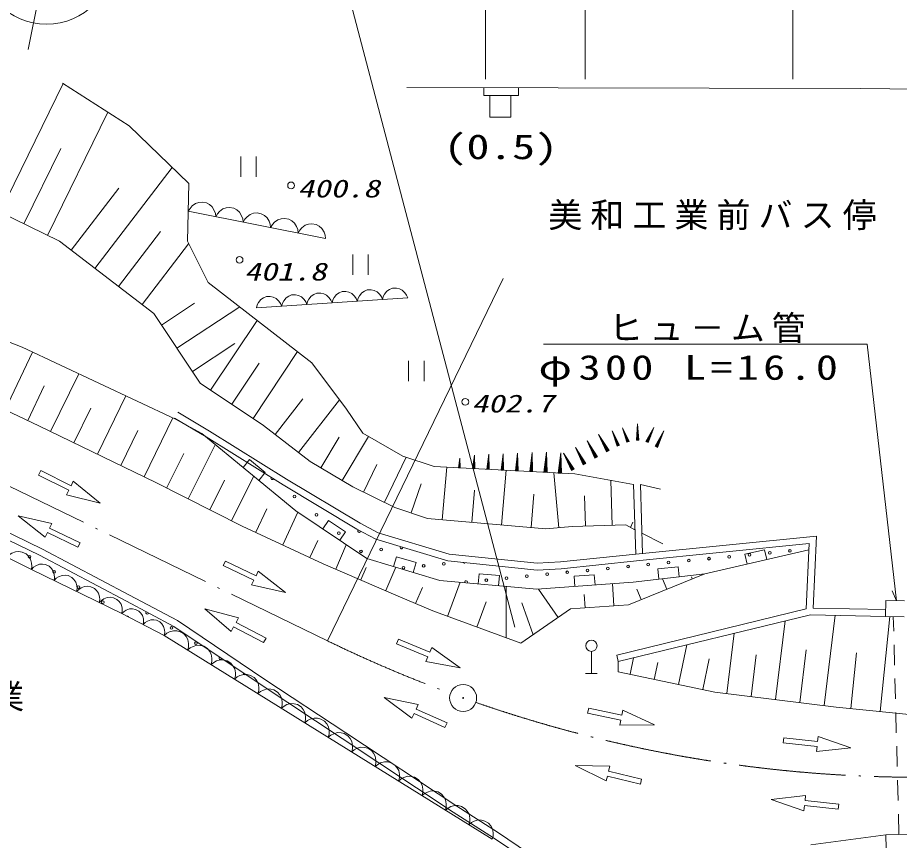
# Model space of a CAD drawing. Units: millimetres, scale not verified. Extents: x -24973 to 615027, y -198662 to 161338.
# Drawn here: x 163498 to 228540, y 39140 to 99858 of the extents above; entities that cross this region are included whole.
import ezdxf
from ezdxf.enums import TextEntityAlignment as Align

# ---------------------------------------------------------------- set-up
doc = ezdxf.new("R2010")
doc.units = ezdxf.units.MM
doc.header["$LTSCALE"] = 1000
doc.linetypes.add('USER1', pattern=[10, 7.868852, -0.983607, 0.163934, -0.983607])
doc.linetypes.add('USER3', pattern=[2.5, 1.5, -1])
for name, color, linetype, lineweight in [('S-BGD', 1, 'Continuous', 13), ('S-BGD-CRST', 4, 'Continuous', 13), ('S-BGD-HTXT', 6, 'Continuous', 13), ('S-BMK', 3, 'USER1', 13)]:
    doc.layers.add(name, color=color, linetype=linetype, lineweight=lineweight)
doc.styles.add('ＭＳ ゴシック', font='')
doc.styles.get('ＭＳ ゴシック').set_extended_font_data('MS Gothic')

# ---------------------------------------------------------------- blocks, each defined once
blk = doc.blocks.new('BUHIN1')
at = {"layer": 'S-BGD'}
blk.add_circle((0, 0), 30, dxfattribs=at)
at = {"layer": 'S-BMK', "linetype": 'Continuous'}
blk.add_circle((0, 0), 995, dxfattribs=at)
blk = doc.blocks.new('BUHIN39')
at = {"layer": 'S-BGD'}
blk.add_lwpolyline([(1012, -200), (982, 47), (900, 269), (747, 531), (548, 696), (325, 819), (11, 881), (-241, 853), (-488, 775), (-730, 592), (-885, 417), (-1012, 200)], dxfattribs=at)
blk = doc.blocks.new('BUHIN40')
at = {"layer": 'S-BGD'}
blk.add_lwpolyline([(930, 61), (846, 271), (723, 445), (528, 637), (316, 736), (93, 791), (-196, 772), (-410, 688), (-607, 563), (-775, 346), (-870, 158), (-930, -61)], dxfattribs=at)
blk = doc.blocks.new('BUHIN52')
at = {"layer": 'S-BGD'}
blk.add_lwpolyline([(864, -537), (923, -298), (924, -65), (874, 230), (748, 452), (585, 643), (317, 809), (74, 871), (-181, 885), (-467, 800), (-672, 693), (-864, 537)], dxfattribs=at)
blk = doc.blocks.new('BUHIN53')
at = {"layer": 'S-BGD'}
blk.add_lwpolyline([(781, -402), (815, -192), (800, 9), (736, 259), (612, 441), (458, 594), (216, 718), (3, 754), (-217, 749), (-458, 655), (-626, 549), (-781, 402)], dxfattribs=at)
blk = doc.blocks.new('BUHIN54')
at = {"layer": 'S-BGD'}
blk.add_lwpolyline([(834, -408), (865, -185), (845, 26), (772, 289), (637, 479), (472, 637), (213, 764), (-13, 797), (-246, 787), (-498, 683), (-674, 567), (-834, 408)], dxfattribs=at)
blk = doc.blocks.new('BUHIN55')
at = {"layer": 'S-BGD'}
blk.add_lwpolyline([(909, -448), (944, -206), (922, 25), (843, 313), (697, 520), (517, 694), (236, 833), (-11, 870), (-265, 860), (-541, 747), (-733, 621), (-909, 448)], dxfattribs=at)
blk = doc.blocks.new('BUHIN115')
at = {"layer": 'S-BGD'}
for p, q in [((-578, 750), (-578, -750)), ((574, -750), (574, 750))]:
    blk.add_line(p, q, dxfattribs=at)
blk = doc.blocks.new('BUHIN169')
at = {"layer": 'S-BGD'}
for p, q in [((325, -592), (-271, 494)), ((-142, 201), (300, -606)), ((-93, 228), (349, -579)), ((282, -616), (-3, -97)), ((374, -565), (89, -47)), ((123, -392), (254, -631)), ((267, -313), (398, -552))]:
    blk.add_line(p, q, dxfattribs=at)
blk.add_lwpolyline([(432, -562), (-337, 614), (241, -666)], close=True, dxfattribs=at)
blk = doc.blocks.new('BUHIN170')
at = {"layer": 'S-BGD'}
for p, q in [((-17, 264), (-67, -721)), ((-37, -723), (31, 603)), ((43, 261), (-7, -724)), ((-108, -426), (-123, -718)), ((-89, -720), (-57, -87)), ((23, -726), (55, -93)), ((68, -435), (53, -727))]:
    blk.add_line(p, q, dxfattribs=at)
blk.add_lwpolyline([(78, -755), (38, 749), (-154, -743)], close=True, dxfattribs=at)
blk = doc.blocks.new('BUHIN271')
at = {"layer": 'S-BGD'}
blk.add_circle((0, 0), 249, dxfattribs=at)

msp = doc.modelspace()

# ---------------------------------------------------------------- linework, layer by layer
at = {"layer": 'S-BGD'}
for p, q in [((164284, 97508), (166979, 111247)), ((162212, 85488), (166850, 94986)), ((166802, 95018), (171715, 91863)), ((165709, 83781), (170147, 92870)), ((171715, 91863), (176123, 87617)), ((163960, 84634), (166683, 90211)), ((156093, 88477), (166583, 83354)), ((169195, 81355), (174893, 88802)), ((167454, 82687), (170964, 87275)), ((176123, 87617), (176022, 83349)), ((186211, 83562), (176087, 85566)), ((170937, 80022), (174036, 84073)), ((166583, 83354), (173549, 78024)), ((176022, 83349), (177558, 80316)), ((172678, 78690), (176110, 83175)), ((177558, 80316), (185205, 74389)), ((174117, 77167), (176544, 78775)), ((192274, 79173), (181111, 78437)), ((163827, 75530), (156127, 78541)), ((175252, 75453), (179878, 78518)), ((173549, 78024), (176955, 72883)), ((177736, 72363), (181168, 77518)), ((175145, 70223), (163827, 75530)), ((176387, 73740), (179511, 75809)), ((162590, 70912), (164599, 75168)), ((180861, 70282), (184143, 75212)), ((179298, 71322), (181313, 74348)), ((185205, 74389), (187753, 70972)), ((156793, 73649), (165074, 69739)), ((165934, 69319), (168007, 73571)), ((176955, 72883), (181642, 69762)), ((164246, 70130), (165453, 72686)), ((169378, 67641), (171475, 71944)), ((182502, 69094), (184539, 71713)), ((184221, 67756), (187248, 71649)), ((167656, 68480), (168907, 71046)), ((187753, 70972), (188966, 69193)), ((172821, 65962), (174944, 70317)), ((175070, 70304), (177402, 68912)), ((175326, 70733), (177663, 69339)), ((165074, 69739), (173682, 65543)), ((177075, 69158), (175145, 70223)), ((181642, 69762), (185081, 67088)), ((209232, 68689), (209232, 69751)), ((171100, 66802), (172366, 69399)), ((184018, 63460), (177075, 69158)), ((177663, 69339), (183342, 65792)), ((187441, 65688), (189377, 68955)), ((188966, 69193), (191909, 67492)), ((207798, 68282), (207396, 69265)), ((207477, 69003), (207776, 68273)), ((207522, 69021), (207820, 68291)), ((208514, 68574), (208146, 69475)), ((208220, 69235), (208494, 68565)), ((208261, 69251), (208535, 68582)), ((208479, 68559), (208303, 68989)), ((208555, 68590), (208379, 69020)), ((209190, 68689), (209190, 69196)), ((209208, 69478), (209208, 68689)), ((209256, 69478), (209256, 68689)), ((209280, 68689), (209280, 69196)), ((209901, 68570), (210116, 69029)), ((210252, 69277), (209917, 68563)), ((209939, 68553), (210390, 69514)), ((210295, 69257), (209961, 68542)), ((209982, 68532), (210197, 68991)), ((210960, 68987), (210597, 68213)), ((210621, 68202), (211109, 69243)), ((211007, 68964), (210644, 68190)), ((176076, 64341), (178080, 68333)), ((177402, 68912), (183081, 65366)), ((185867, 66621), (187221, 68905)), ((207759, 68266), (207567, 68735)), ((207646, 68472), (207734, 68256)), ((207843, 68300), (207651, 68769)), ((207776, 68526), (207865, 68309)), ((208374, 68748), (208456, 68550)), ((208494, 68797), (208575, 68599)), ((209163, 68923), (209163, 68689)), ((209304, 68923), (209304, 68689)), ((209976, 68794), (209876, 68582)), ((210103, 68734), (210004, 68522)), ((210661, 68463), (210553, 68233)), ((210579, 68221), (210813, 68718)), ((210668, 68179), (210901, 68677)), ((210799, 68398), (210691, 68168)), ((174480, 65142), (175765, 67702)), ((185081, 67088), (188228, 65222)), ((190554, 64093), (192164, 67408)), ((191909, 67492), (194235, 66724)), ((196089, 67109), (196066, 66649)), ((196080, 66648), (196111, 67267)), ((196117, 67107), (196094, 66647)), ((197104, 66593), (197126, 67015)), ((197153, 67249), (197119, 66592)), ((197139, 66591), (197184, 67475)), ((197193, 67247), (197159, 66590)), ((197179, 66589), (197201, 67011)), ((198161, 66556), (198185, 67020)), ((198215, 67277), (198178, 66555)), ((198200, 66554), (198249, 67526)), ((198259, 67275), (198222, 66553)), ((198244, 66552), (198267, 67016)), ((199275, 67268), (199234, 66480)), ((199258, 66479), (199313, 67539)), ((199323, 67265), (199282, 66477)), ((200336, 67284), (200292, 66430)), ((200318, 66429), (200377, 67578)), ((200388, 67281), (200344, 66427)), ((201397, 67301), (201350, 66382)), ((201378, 66381), (201441, 67618)), ((201453, 67299), (201406, 66379)), ((165205, 66435), (165037, 66100)), ((167438, 65310), (165205, 66435)), ((189003, 64845), (189987, 66872)), ((194235, 66724), (204592, 66194)), ((194815, 62791), (195154, 66677)), ((196047, 66787), (196040, 66650)), ((196055, 66649), (196070, 66945)), ((196108, 66647), (196123, 66942)), ((196129, 66782), (196122, 66646)), ((197092, 66789), (197082, 66594)), ((197209, 66783), (197199, 66588)), ((198148, 66771), (198137, 66557)), ((198277, 66765), (198266, 66550)), ((199186, 62409), (199540, 66452)), ((199201, 66716), (199189, 66482)), ((199216, 66481), (199242, 66987)), ((199306, 66476), (199332, 66982)), ((199342, 66709), (199330, 66475)), ((200257, 66686), (200244, 66433)), ((200273, 66431), (200301, 66980)), ((200370, 66426), (200398, 66975)), ((200409, 66678), (200396, 66425)), ((201312, 66657), (201298, 66385)), ((201329, 66383), (201359, 66974)), ((201434, 66378), (201464, 66969)), ((201476, 66649), (201462, 66376)), ((165037, 66100), (167269, 64975)), ((177671, 63540), (178765, 65719)), ((179267, 62739), (180910, 66011)), ((183342, 65792), (188754, 62553)), ((203430, 62212), (203052, 66273)), ((204592, 66194), (208933, 65391)), ((207363, 62386), (207268, 65699)), ((167607, 65645), (167438, 65310)), ((169586, 64018), (167607, 65645)), ((173682, 65543), (180065, 62338)), ((183081, 65366), (188520, 62111)), ((188228, 65222), (191329, 63716)), ((192526, 63301), (193270, 65448)), ((209095, 60272), (208933, 65391)), ((209433, 65407), (210923, 65067)), ((209595, 60288), (209433, 65407)), ((167269, 64975), (167101, 64640)), ((167101, 64640), (169586, 64018)), ((197000, 62600), (197208, 64979)), ((201372, 62218), (201588, 64691)), ((205385, 62330), (205321, 64572)), ((157598, 63836), (165104, 60176)), ((157804, 64292), (165330, 60622)), ((163526, 63101), (165535, 61511)), ((166023, 62525), (163526, 63101)), ((181062, 61875), (181871, 63618)), ((183056, 60949), (184173, 63356)), ((189245, 59947), (184018, 63460)), ((191329, 63716), (193722, 62886)), ((157248, 62722), (164517, 59136)), ((165860, 62187), (166023, 62525)), ((188754, 62553), (190100, 61840)), ((193722, 62886), (202465, 62122)), ((208695, 62240), (208886, 62615)), ((165535, 61511), (165698, 61849)), ((165698, 61849), (167951, 60766)), ((168114, 61104), (165860, 62187)), ((180065, 62338), (186048, 59560)), ((188520, 62111), (189909, 61376)), ((190100, 61840), (195328, 60262)), ((202465, 62122), (204396, 62302)), ((204396, 62302), (208351, 62414)), ((208351, 62414), (209038, 62065)), ((209547, 61807), (211094, 61021)), ((185050, 60023), (185633, 61278)), ((189909, 61376), (195229, 59769)), ((209095, 60272), (222417, 61594)), ((222417, 61594), (222176, 56288)), ((165330, 60622), (171753, 57240)), ((167951, 60766), (168114, 61104)), ((186968, 59163), (187743, 60957)), ((209144, 59774), (221891, 61040)), ((214202, 58810), (221870, 60577)), ((221891, 61040), (221672, 56232)), ((165104, 60176), (171517, 56799)), ((194654, 58321), (189245, 59947)), ((195328, 60262), (201822, 59585)), ((203544, 59688), (209095, 60272)), ((178828, 59752), (178666, 59414)), ((178666, 59414), (180921, 58334)), ((181083, 58672), (178828, 59752)), ((186048, 59560), (191568, 57174)), ((188808, 58367), (189200, 59276)), ((190648, 57572), (191395, 59301)), ((195229, 59769), (201811, 59084)), ((201811, 59084), (203585, 59189)), ((201822, 59585), (203544, 59688)), ((203585, 59189), (209144, 59774)), ((164517, 59136), (171189, 55873)), ((181245, 59010), (181083, 58672)), ((183256, 57422), (181245, 59010)), ((208552, 56526), (214202, 58810)), ((214202, 58810), (208902, 58205)), ((213261, 58429), (213197, 58586)), ((180921, 58334), (180759, 57995)), ((180759, 57995), (183256, 57422)), ((201789, 57674), (194654, 58321)), ((195212, 55673), (196137, 58187)), ((208902, 58205), (201789, 57674)), ((207487, 56449), (207369, 58091)), ((211377, 57668), (211060, 58452)), ((171753, 57240), (175289, 55354)), ((192850, 56622), (193362, 57813)), ((199533, 54082), (199542, 57878)), ((203371, 55585), (201924, 57684)), ((205356, 56296), (205285, 57277)), ((209494, 56907), (209177, 57690)), ((171517, 56799), (175031, 54924)), ((191568, 57174), (194132, 56070)), ((197372, 54877), (198056, 56734)), ((201532, 54318), (200685, 56670)), ((227537, 56838), (227520, 55669)), ((228911, 56818), (227537, 56838)), ((177306, 56226), (179258, 54565)), ((179781, 55561), (177306, 56226)), ((194132, 56070), (200613, 53684)), ((200613, 53684), (204291, 56219)), ((204291, 56219), (208552, 56526)), ((221672, 56232), (207689, 52814)), ((227531, 56169), (222176, 56288)), ((171189, 55873), (174314, 54266)), ((175289, 55354), (181742, 51024)), ((179607, 55229), (179781, 55561)), ((221982, 55793), (207808, 52329)), ((219399, 49528), (220113, 55336)), ((227520, 55669), (221982, 55793)), ((222981, 49087), (223801, 55752)), ((227119, 48642), (227845, 55664)), ((227520, 55669), (228894, 55649)), ((175031, 54924), (181466, 50607)), ((179258, 54565), (179432, 54897)), ((179432, 54897), (181646, 53735)), ((181820, 54067), (179607, 55229)), ((174314, 54266), (198512, 39222)), ((181646, 53735), (181820, 54067)), ((191594, 53994), (191449, 53648)), ((193899, 53024), (191594, 53994)), ((215817, 49969), (216364, 54420)), ((191449, 53648), (193753, 52678)), ((194044, 53370), (193899, 53024)), ((196130, 51882), (194044, 53370)), ((212247, 50643), (212864, 53564)), ((205820, 53087), (205820, 51443)), ((207689, 52814), (207808, 52329)), ((217608, 49748), (217986, 52826)), ((221190, 49308), (221669, 53199)), ((224958, 48866), (225382, 52973)), ((193753, 52678), (193608, 52333)), ((193608, 52333), (196130, 51882)), ((207808, 52329), (207790, 51585)), ((208682, 51396), (208937, 52605)), ((210464, 51020), (210726, 52259)), ((214030, 50267), (214508, 52533)), ((205395, 51443), (206239, 51443)), ((207790, 51585), (214921, 50079)), ((181742, 51024), (187701, 47065)), ((181466, 50607), (187426, 46648)), ((190536, 49688), (192586, 48150)), ((193047, 49176), (190536, 49688)), ((214921, 50079), (223877, 48977)), ((192893, 48834), (193047, 49176)), ((195173, 47809), (192893, 48834)), ((205623, 48897), (205544, 48531)), ((208067, 48372), (205623, 48897)), ((223877, 48977), (230362, 48308)), ((192586, 48150), (192739, 48492)), ((192739, 48492), (195020, 47467)), ((205544, 48531), (207989, 48005)), ((208146, 48739), (208067, 48372)), ((210472, 47663), (208146, 48739)), ((195020, 47467), (195173, 47809)), ((207989, 48005), (207910, 47639)), ((207910, 47639), (210472, 47663)), ((187701, 47065), (195897, 41653)), ((187426, 46648), (195627, 41232)), ((220020, 46708), (219979, 46336)), ((219979, 46336), (222465, 46064)), ((222505, 46437), (220020, 46708)), ((222546, 46810), (222505, 46437)), ((224970, 45980), (222546, 46810)), ((222465, 46064), (222424, 45692)), ((222424, 45692), (224970, 45980)), ((204620, 44661), (206916, 43524)), ((207182, 44617), (204620, 44661)), ((207093, 44253), (207182, 44617)), ((209523, 43662), (207093, 44253)), ((206916, 43524), (207005, 43888)), ((207005, 43888), (209434, 43298)), ((209434, 43298), (209523, 43662)), ((221623, 42446), (219078, 42151)), ((221583, 42074), (221623, 42446)), ((195897, 41653), (198887, 39735)), ((219078, 42151), (221504, 41328)), ((221504, 41328), (221544, 41701)), ((221544, 41701), (224030, 41436)), ((224069, 41809), (221583, 42074)), ((224030, 41436), (224069, 41809)), ((195627, 41232), (198609, 39319)), ((198887, 39735), (202165, 37550)), ((198609, 39319), (201931, 37105)), ((222000, 38818), (227536, 39560)), ((229351, 39601), (227536, 39560)), ((227536, 39560), (227559, 38548))]:
    msp.add_line(p, q, dxfattribs=at)
at = {"layer": 'S-BGD', "linetype": 'USER3'}
msp.add_line((228510, 39582), (228092, 55661), dxfattribs=at)
at = {"layer": 'S-BGD'}
for points in [[(209325, 68668), (209232, 69868), (209139, 68668)], [(210014, 68494), (210439, 69620), (209846, 68573)], [(207892, 68298), (207352, 69373), (207720, 68227)], [(208600, 68588), (208105, 69574), (208443, 68523)], [(210702, 68138), (211163, 69358), (210520, 68224)], [(199350, 66453), (199319, 67656), (199164, 66462)], [(200418, 66401), (200383, 67704), (200216, 66411)], [(201485, 66351), (201448, 67754), (201269, 66362)], [(196133, 66633), (196115, 67335), (196025, 66639)], [(197216, 66570), (197189, 67572), (197061, 66578)], [(198284, 66530), (198255, 67633), (198114, 66539)]]:
    msp.add_lwpolyline(points, close=True, dxfattribs=at)
for points in [[(181289, 65709), (181766, 66288), (180608, 67242), (180131, 66663)], [(187254, 61285), (187672, 61908), (186427, 62745), (186009, 62122)], [(218767, 59862), (218598, 60593), (217137, 60256), (217305, 59525)], [(192668, 58918), (192884, 59636), (191448, 60068), (191232, 59350)], [(212297, 58593), (212212, 59338), (210722, 59168), (210807, 58423)], [(198969, 57930), (199036, 58677), (197543, 58812), (197475, 58065)], [(206093, 57996), (206038, 58744), (204542, 58632), (204598, 57884)]]:
    msp.add_lwpolyline(points, dxfattribs=at)
for centre, radius in [((165631, 104378), 5000), ((183916, 64516), 99.5), ((185553, 63167), 99.5), ((187190, 61818), 99.5), ((188827, 60469), 99.5), ((190320, 60612), 99.5), ((220469, 60505), 99.5), ((164383, 60075), 99.5), ((213004, 59785), 99.5), ((214497, 59929), 99.5), ((215990, 60073), 99.5), ((217483, 60217), 99.5), ((218976, 60361), 99.5), ((191957, 59263), 99.5), ((193450, 59407), 99.5), ((194943, 59551), 99.5), ((207032, 59209), 99.5), ((208525, 59353), 99.5), ((210018, 59497), 99.5), ((211511, 59641), 99.5), ((166184, 58955), 99.5), ((199566, 58490), 99.5), ((201059, 58634), 99.5), ((202552, 58778), 99.5), ((204045, 58922), 99.5), ((205539, 59066), 99.5), ((167986, 57835), 99.5), ((198073, 58346), 99.5), ((169788, 56715), 99.5), ((174851, 54816), 99.5), ((176653, 53696), 99.5), ((205820, 53506), 419)]:
    msp.add_circle(centre, radius, dxfattribs=at)
for centre, start, end in [((182279, 65865), 147.30075, 328.72573), ((188683, 61962), 117.83325, 6.37434), ((191813, 60756), 137.7991, 8.59627), ((221962, 60649), 150.92144, 203.87151), ((196436, 59695), 204.93221, 323.17338), ((196580, 58202), 321.03353, 208.61109), ((173050, 55936), 127.89381, 355.94535), ((171589, 55595), 13.32625, 112.25354), ((178454, 52576), 120.35486, 351.92769), ((180256, 51456), 163.9069, 308.37565)]:
    msp.add_arc(centre, 99.5, start, end, dxfattribs=at)
at = {"layer": 'S-BGD-CRST'}
for p, q in [((198004, 95311), (198004, 114275)), ((205367, 109203), (205367, 95311)), ((220690, 109203), (220690, 95311)), ((225671, 94616), (192204, 94702)), ((197893, 94687), (197893, 94113)), ((200454, 94681), (200454, 94113)), ((244268, 94475), (225671, 94616)), ((200454, 94113), (197893, 94113)), ((198336, 94113), (198336, 92504)), ((199879, 94113), (199879, 92504)), ((198336, 92504), (199879, 92504))]:
    msp.add_line(p, q, dxfattribs=at)
at = {"layer": 'S-BGD-HTXT'}
for p, q in [((200170, 54880), (185081, 112311)), ((186347, 53870), (199305, 80615)), ((226171, 75771), (202296, 75771)), ((228319, 56824), (226171, 75771)), ((228319, 56824), (228020, 57545))]:
    msp.add_line(p, q, dxfattribs=at)
at = {"layer": 'S-BMK'}
msp.add_line((186347, 53870), (156808, 68223), dxfattribs=at)
for start, end in [(244.03694, 249.70311), (250.85104, 278.01003)]:
    msp.add_arc((230049, 143619), 99824, start, end, dxfattribs=at)

# ---------------------------------------------------------------- block references
for name, p in [('BUHIN115', (180532, 88847)), ('BUHIN271', (183667, 87474)), ('BUHIN39', (177100, 85366)), ('BUHIN39', (179124, 84965)), ('BUHIN39', (181149, 84564)), ('BUHIN39', (183174, 84163)), ('BUHIN39', (185198, 83762)), ('BUHIN271', (179869, 81983)), ('BUHIN115', (188792, 81617)), ('BUHIN40', (183902, 78621)), ('BUHIN40', (185762, 78744)), ('BUHIN40', (187623, 78866)), ('BUHIN40', (189484, 78989)), ('BUHIN40', (191344, 79111)), ('BUHIN40', (182041, 78498)), ('BUHIN115', (192902, 73782)), ('BUHIN271', (196521, 71504)), ('BUHIN169', (206689, 68481)), ('BUHIN169', (205836, 68003)), ('BUHIN170', (202475, 67047)), ('BUHIN170', (203534, 66991)), ('BUHIN169', (204108, 67090)), ('BUHIN169', (204984, 67525)), ('BUHIN55', (163608, 59584)), ('BUHIN54', (165351, 58728)), ('BUHIN54', (167019, 57912)), ('BUHIN54', (168687, 57097)), ('BUHIN54', (170355, 56281)), ('BUHIN53', (171971, 55471)), ('BUHIN53', (173533, 54668)), ('BUHIN52', (175178, 53729)), ('BUHIN52', (176907, 52655)), ('BUHIN52', (178635, 51580)), ('BUHIN52', (180364, 50505)), ('BUHIN52', (182092, 49431)), ('BUHIN1', (196361, 49651)), ('BUHIN52', (183821, 48356)), ('BUHIN52', (185549, 47282)), ('BUHIN52', (187278, 46207)), ('BUHIN52', (189006, 45133)), ('BUHIN52', (190734, 44058)), ('BUHIN52', (192463, 42983)), ('BUHIN52', (194191, 41909)), ('BUHIN52', (195920, 40834)), ('BUHIN52', (197648, 39760))]:
    msp.add_blockref(name, p)

# ---------------------------------------------------------------- texts
at = {"layer": 'S-BGD', "style": 'ＭＳ ゴシック', "oblique": 15, "width": 1.35}
for s, p in [('400.8', (184147, 86192)), ('401.8', (180212, 80061)), ('402.7', (196986, 70322))]:
    msp.add_text(s, height=1320, dxfattribs=at).set_placement(p, align=Align.BOTTOM_LEFT)
at = {"layer": 'S-BGD', "char_height": 1833, "attachment_point": 7, "style": 'ＭＳ ゴシック'}
for s, insert in [('\\T1.24;美和工業前バス停', (202652, 84172)), ('\\T1.4;美和工業', (150983, 48624))]:
    msp.add_mtext(s, dxfattribs=dict(at, insert=insert))
at = {"layer": 'S-BGD-CRST', "style": 'ＭＳ ゴシック', "width": 1.35}
msp.add_text('(0.5)', height=1833, dxfattribs=at).set_placement((194930, 88865), align=Align.BOTTOM_LEFT)
at = {"layer": 'S-BGD-HTXT', "insert": (207113, 75857), "char_height": 1833, "attachment_point": 7, "rotation": 359.9, "style": 'ＭＳ ゴシック'}
msp.add_mtext('\\T1.2;ヒュ－ム管', dxfattribs=at)
at = {"layer": 'S-BGD-HTXT', "insert": (201921, 72633), "char_height": 1833, "attachment_point": 7, "style": 'ＭＳ ゴシック'}
msp.add_mtext('\\T1.2;\\W1.3;φ300\\~L=16.0', dxfattribs=at)

doc.saveas('drawing.dxf')
